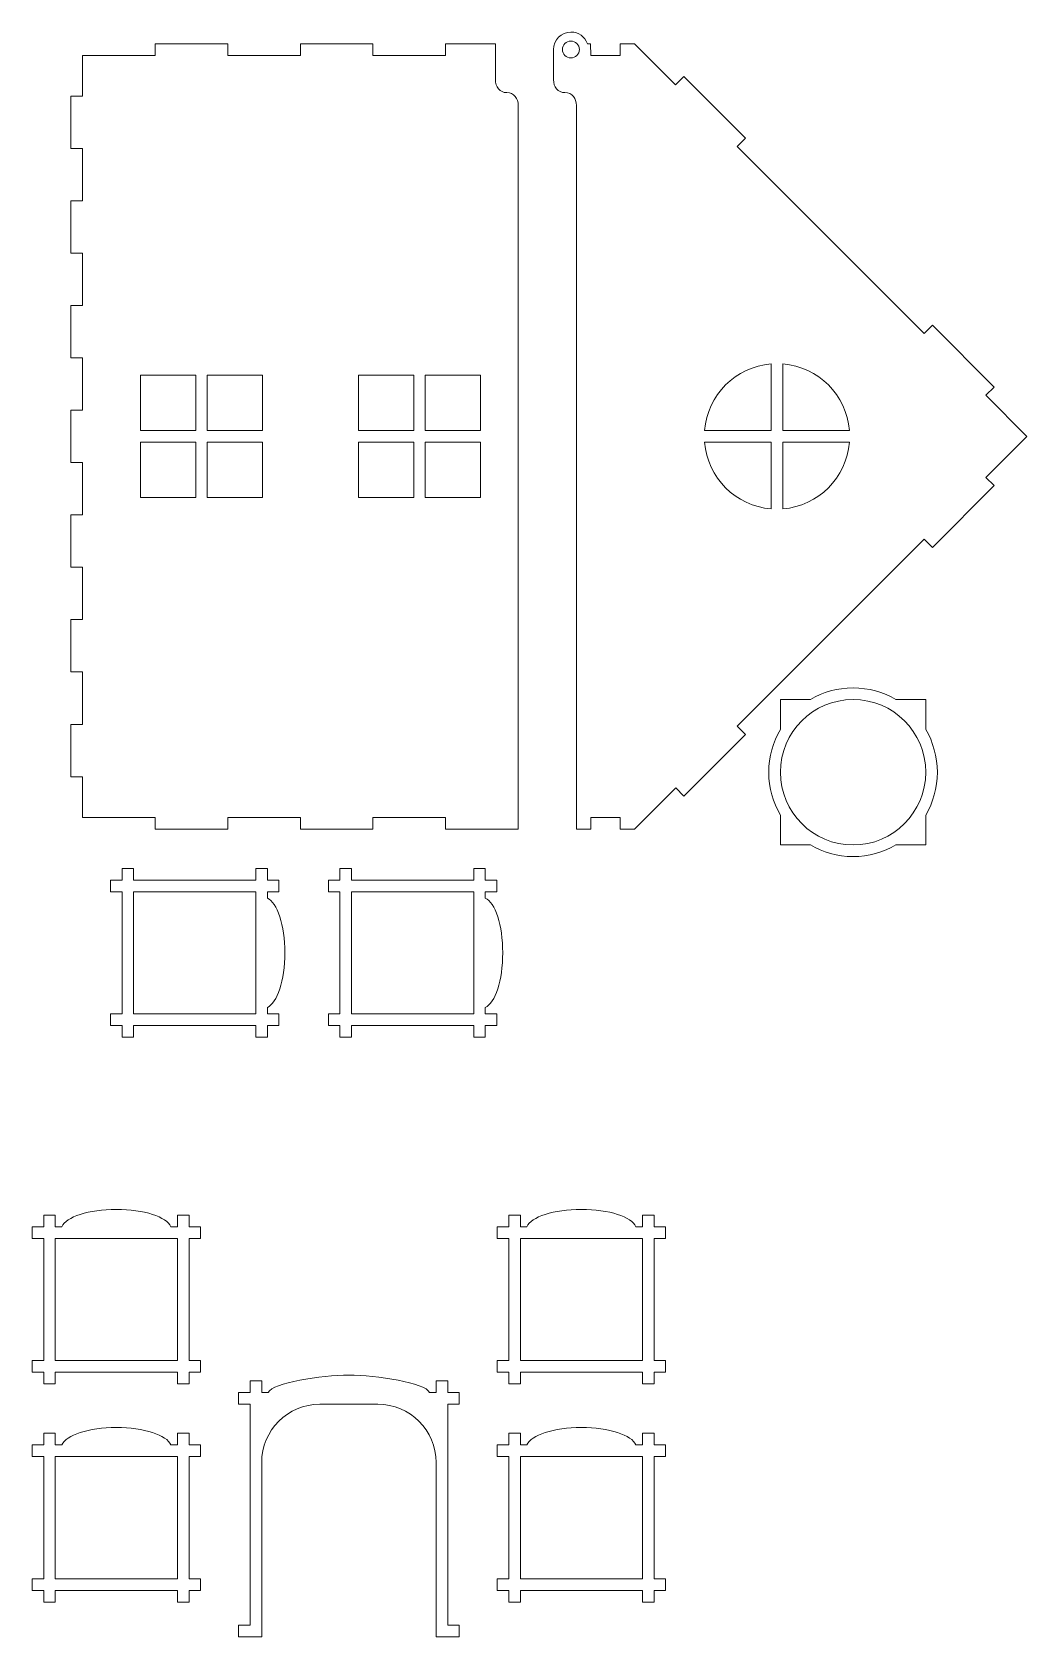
# Model space of a CAD drawing. Header units: centimetres. Extents: x -50 to 50, y -57 to 83.
# Drawn here: x 16 to 50.2, y -46.9 to 8.3 of the extents above; entities that cross this region are included whole.
import ezdxf

# ---------------------------------------------------------------- set-up
doc = ezdxf.new("R2010")
doc.units = ezdxf.units.CM
doc.header["$MEASUREMENT"] = 0
doc.layers.add('Layer 1', color=7, linetype='Continuous')

msp = doc.modelspace()

# ---------------------------------------------------------------- linework, layer by layer
at = {"layer": 'Layer 1', "color": 250, "lineweight": 9}
for points, knots in [([(46.66837, -9.12424), (46.66837, -9.12424), (46.95121, -9.40708), (46.95121, -9.40708), (46.95121, -9.40708), (46.95121, -9.40708), (49.07253, -7.28576), (49.07253, -7.28576), (49.07253, -7.28576), (49.07253, -7.28576), (48.78969, -7.00292), (48.78969, -7.00292), (48.78969, -7.00292), (48.78969, -7.00292), (50.19999, -5.59262), (50.19999, -5.59262), (50.19999, -5.59262), (50.19999, -5.59262), (48.78578, -4.17841), (48.78578, -4.17841), (48.78578, -4.17841), (48.78578, -4.17841), (49.06862, -3.89557), (49.06862, -3.89557), (49.06862, -3.89557), (49.06862, -3.89557), (46.9473, -1.77425), (46.9473, -1.77425), (46.9473, -1.77425), (46.9473, -1.77425), (46.66446, -2.05709), (46.66446, -2.05709), (46.66446, -2.05709), (46.66446, -2.05709), (40.2316, 4.37577), (40.2316, 4.37577), (40.2316, 4.37577), (40.2316, 4.37577), (40.51444, 4.65861), (40.51444, 4.65861), (40.51444, 4.65861), (40.51444, 4.65861), (38.39312, 6.77993), (38.39312, 6.77993), (38.39312, 6.77993), (38.39312, 6.77993), (38.11028, 6.49709), (38.11028, 6.49709), (38.11028, 6.49709), (38.11028, 6.49709), (36.69999, 7.90738), (36.69999, 7.90738), (36.69999, 7.90738), (36.69999, 7.90738), (36.69999, 7.90739), (36.69999, 7.90739), (36.69999, 7.90739), (36.69999, 7.90739), (36.19999, 7.90738), (36.19999, 7.90738), (36.19999, 7.90738), (36.19999, 7.90738), (36.19999, 7.50738), (36.19999, 7.50738), (36.19999, 7.50738), (36.19999, 7.50738), (35.19999, 7.50738), (35.19999, 7.50738), (35.19999, 7.50738), (35.19999, 7.50738), (35.18789, 7.90739), (35.18789, 7.90739), (35.18789, 7.90739), (35.18789, 7.90739), (35.07584, 7.90739), (35.07584, 7.90739), (35.07584, 7.90739), (34.996, 8.14498), (34.77449, 8.30739), (34.50999, 8.30739), (34.50999, 8.30739), (34.17862, 8.30739), (33.90999, 8.03876), (33.90999, 7.70739), (33.90999, 7.70739), (33.90999, 7.70739), (33.90999, 6.91572), (33.90999, 6.91572), (33.90999, 6.91572), (33.90999, 6.91572), (33.90999, 6.67073), (33.90999, 6.67073), (33.90999, 6.67073), (33.90999, 6.42612), (34.06023, 6.22572), (34.30499, 6.22572), (34.30499, 6.22572), (34.54975, 6.22572), (34.69999, 6.02546), (34.69999, 5.78071), (34.69999, 5.78071), (34.69999, 5.78071), (34.69999, 5.60394), (34.69999, 5.60394), (34.69999, 5.60394), (34.69999, 5.60394), (34.69999, 4.74405), (34.69999, 4.74405), (34.69999, 4.74405), (34.69999, 4.74405), (34.69999, -19.09261), (34.69999, -19.09261), (34.69999, -19.09261), (34.69999, -19.09261), (35.19999, -19.09261), (35.19999, -19.09261), (35.19999, -19.09261), (35.19999, -19.09261), (35.19999, -18.69262), (35.19999, -18.69262), (35.19999, -18.69262), (35.19999, -18.69262), (36.19999, -18.69262), (36.19999, -18.69262), (36.19999, -18.69262), (36.19999, -18.69262), (36.19999, -19.09261), (36.19999, -19.09261), (36.19999, -19.09261), (36.19999, -19.09261), (36.69999, -19.09261), (36.69999, -19.09261), (36.69999, -19.09261), (36.69999, -19.09261), (36.69999, -19.09262), (36.69999, -19.09262), (36.69999, -19.09262), (36.69999, -19.09262), (38.11419, -17.67842), (38.11419, -17.67842), (38.11419, -17.67842), (38.11419, -17.67842), (38.39703, -17.96126), (38.39703, -17.96126), (38.39703, -17.96126), (38.39703, -17.96126), (40.51835, -15.83994), (40.51835, -15.83994), (40.51835, -15.83994), (40.51835, -15.83994), (40.23551, -15.5571), (40.23551, -15.5571), (40.23551, -15.5571), (40.23551, -15.5571), (46.66837, -9.12424), (46.66837, -9.12424)], [0, 0, 0, 0, 0.025, 0.025, 0.025, 0.025, 0.05, 0.05, 0.05, 0.05, 0.075, 0.075, 0.075, 0.075, 0.1, 0.1, 0.1, 0.1, 0.125, 0.125, 0.125, 0.125, 0.15, 0.15, 0.15, 0.15, 0.175, 0.175, 0.175, 0.175, 0.2, 0.2, 0.2, 0.2, 0.225, 0.225, 0.225, 0.225, 0.25, 0.25, 0.25, 0.25, 0.275, 0.275, 0.275, 0.275, 0.3, 0.3, 0.3, 0.3, 0.325, 0.325, 0.325, 0.325, 0.35, 0.35, 0.35, 0.35, 0.375, 0.375, 0.375, 0.375, 0.4, 0.4, 0.4, 0.4, 0.425, 0.425, 0.425, 0.425, 0.45, 0.45, 0.45, 0.45, 0.475, 0.475, 0.475, 0.475, 0.5, 0.5, 0.5, 0.5, 0.525, 0.525, 0.525, 0.525, 0.55, 0.55, 0.55, 0.55, 0.575, 0.575, 0.575, 0.575, 0.6, 0.6, 0.6, 0.6, 0.625, 0.625, 0.625, 0.625, 0.65, 0.65, 0.65, 0.65, 0.675, 0.675, 0.675, 0.675, 0.7, 0.7, 0.7, 0.7, 0.725, 0.725, 0.725, 0.725, 0.75, 0.75, 0.75, 0.75, 0.775, 0.775, 0.775, 0.775, 0.8, 0.8, 0.8, 0.8, 0.825, 0.825, 0.825, 0.825, 0.85, 0.85, 0.85, 0.85, 0.875, 0.875, 0.875, 0.875, 0.9, 0.9, 0.9, 0.9, 0.925, 0.925, 0.925, 0.925, 0.95, 0.95, 0.95, 0.95, 1, 1, 1, 1]), ([(17.7, -17.29261), (17.7, -17.29261), (17.3, -17.29261), (17.3, -17.29261), (17.3, -17.29261), (17.3, -17.29261), (17.3, -15.49261), (17.3, -15.49261), (17.3, -15.49261), (17.3, -15.49261), (17.7, -15.49261), (17.7, -15.49261), (17.7, -15.49261), (17.7, -15.49261), (17.7, -13.69261), (17.7, -13.69261), (17.7, -13.69261), (17.7, -13.69261), (17.3, -13.69261), (17.3, -13.69261), (17.3, -13.69261), (17.3, -13.69261), (17.3, -11.89261), (17.3, -11.89261), (17.3, -11.89261), (17.3, -11.89261), (17.7, -11.89261), (17.7, -11.89261), (17.7, -11.89261), (17.7, -11.89261), (17.7, -10.09261), (17.7, -10.09261), (17.7, -10.09261), (17.7, -10.09261), (17.3, -10.09261), (17.3, -10.09261), (17.3, -10.09261), (17.3, -10.09261), (17.3, -8.29261), (17.3, -8.29261), (17.3, -8.29261), (17.3, -8.29261), (17.7, -8.29261), (17.7, -8.29261), (17.7, -8.29261), (17.7, -8.29261), (17.7, -6.49261), (17.7, -6.49261), (17.7, -6.49261), (17.7, -6.49261), (17.3, -6.49261), (17.3, -6.49261), (17.3, -6.49261), (17.3, -6.49261), (17.3, -4.69261), (17.3, -4.69261), (17.3, -4.69261), (17.3, -4.69261), (17.7, -4.69261), (17.7, -4.69261), (17.7, -4.69261), (17.7, -4.69261), (17.7, -2.89261), (17.7, -2.89261), (17.7, -2.89261), (17.7, -2.89261), (17.3, -2.89261), (17.3, -2.89261), (17.3, -2.89261), (17.3, -2.89261), (17.3, -1.09261), (17.3, -1.09261), (17.3, -1.09261), (17.3, -1.09261), (17.7, -1.09261), (17.7, -1.09261), (17.7, -1.09261), (17.7, -1.09261), (17.7, 0.70739), (17.7, 0.70739), (17.7, 0.70739), (17.7, 0.70739), (17.3, 0.70739), (17.3, 0.70739), (17.3, 0.70739), (17.3, 0.70739), (17.3, 2.50739), (17.3, 2.50739), (17.3, 2.50739), (17.3, 2.50739), (17.7, 2.50739), (17.7, 2.50739), (17.7, 2.50739), (17.7, 2.50739), (17.7, 4.30739), (17.7, 4.30739), (17.7, 4.30739), (17.7, 4.30739), (17.3, 4.30739), (17.3, 4.30739), (17.3, 4.30739), (17.3, 4.30739), (17.3, 6.10739), (17.3, 6.10739), (17.3, 6.10739), (17.3, 6.10739), (17.7, 6.10739), (17.7, 6.10739), (17.7, 6.10739), (17.7, 6.10739), (17.7, 7.50738), (17.7, 7.50738), (17.7, 7.50738), (17.7, 7.50738), (20.19999, 7.50738), (20.19999, 7.50738), (20.19999, 7.50738), (20.19999, 7.50738), (20.19999, 7.90738), (20.19999, 7.90738), (20.19999, 7.90738), (20.19999, 7.90738), (22.69999, 7.90738), (22.69999, 7.90738), (22.69999, 7.90738), (22.69999, 7.90738), (22.69999, 7.50738), (22.69999, 7.50738), (22.69999, 7.50738), (22.69999, 7.50738), (25.19999, 7.50738), (25.19999, 7.50738), (25.19999, 7.50738), (25.19999, 7.50738), (25.19999, 7.90738), (25.19999, 7.90738), (25.19999, 7.90738), (25.19999, 7.90738), (27.69999, 7.90738), (27.69999, 7.90738), (27.69999, 7.90738), (27.69999, 7.90738), (27.69999, 7.50738), (27.69999, 7.50738), (27.69999, 7.50738), (27.69999, 7.50738), (30.19999, 7.50738), (30.19999, 7.50738), (30.19999, 7.50738), (30.19999, 7.50738), (30.19999, 7.90738), (30.19999, 7.90738), (30.19999, 7.90738), (31.01305, 7.90737), (31.85062, 7.90742), (31.90999, 7.90738), (31.90999, 7.90738), (31.90999, 7.57683), (31.90999, 7.24627), (31.90999, 6.91572), (31.90999, 6.91572), (31.90999, 6.91572), (31.90999, 6.67073), (31.90999, 6.67073), (31.90999, 6.67073), (31.90999, 6.42612), (32.06023, 6.22572), (32.30499, 6.22572), (32.30499, 6.22572), (32.54975, 6.22572), (32.69999, 6.02546), (32.69999, 5.78071), (32.69999, 5.78071), (32.69999, 5.78071), (32.69999, -19.09261), (32.69999, -19.09261), (32.69999, -19.09261), (32.69999, -19.09261), (30.19999, -19.09261), (30.19999, -19.09261), (30.19999, -19.09261), (30.19999, -19.09261), (30.19999, -18.69261), (30.19999, -18.69261), (30.19999, -18.69261), (30.19999, -18.69261), (27.69999, -18.69261), (27.69999, -18.69261), (27.69999, -18.69261), (27.69999, -18.69261), (27.69999, -19.09261), (27.69999, -19.09261), (27.69999, -19.09261), (27.69999, -19.09261), (25.19999, -19.09261), (25.19999, -19.09261), (25.19999, -19.09261), (25.19999, -19.09261), (25.19999, -18.69261), (25.19999, -18.69261), (25.19999, -18.69261), (25.19999, -18.69261), (22.69999, -18.69261), (22.69999, -18.69261), (22.69999, -18.69261), (22.69999, -18.69261), (22.69999, -19.09261), (22.69999, -19.09261), (22.69999, -19.09261), (22.69999, -19.09261), (20.19999, -19.09261), (20.19999, -19.09261), (20.19999, -19.09261), (20.19999, -19.09261), (20.19999, -18.69261), (20.19999, -18.69261), (20.19999, -18.69261), (20.19999, -18.69261), (17.7, -18.69261), (17.7, -18.69261), (17.7, -18.69261), (17.7, -18.69261), (17.7, -17.29261), (17.7, -17.29261)], [0, 0, 0, 0, 0.01754386, 0.01754386, 0.01754386, 0.01754386, 0.03508772, 0.03508772, 0.03508772, 0.03508772, 0.05263158, 0.05263158, 0.05263158, 0.05263158, 0.07017544, 0.07017544, 0.07017544, 0.07017544, 0.0877193, 0.0877193, 0.0877193, 0.0877193, 0.10526316, 0.10526316, 0.10526316, 0.10526316, 0.12280702, 0.12280702, 0.12280702, 0.12280702, 0.14035088, 0.14035088, 0.14035088, 0.14035088, 0.15789474, 0.15789474, 0.15789474, 0.15789474, 0.1754386, 0.1754386, 0.1754386, 0.1754386, 0.19298246, 0.19298246, 0.19298246, 0.19298246, 0.21052632, 0.21052632, 0.21052632, 0.21052632, 0.22807018, 0.22807018, 0.22807018, 0.22807018, 0.24561404, 0.24561404, 0.24561404, 0.24561404, 0.26315789, 0.26315789, 0.26315789, 0.26315789, 0.28070175, 0.28070175, 0.28070175, 0.28070175, 0.29824561, 0.29824561, 0.29824561, 0.29824561, 0.31578947, 0.31578947, 0.31578947, 0.31578947, 0.33333333, 0.33333333, 0.33333333, 0.33333333, 0.35087719, 0.35087719, 0.35087719, 0.35087719, 0.36842105, 0.36842105, 0.36842105, 0.36842105, 0.38596491, 0.38596491, 0.38596491, 0.38596491, 0.40350877, 0.40350877, 0.40350877, 0.40350877, 0.42105263, 0.42105263, 0.42105263, 0.42105263, 0.43859649, 0.43859649, 0.43859649, 0.43859649, 0.45614035, 0.45614035, 0.45614035, 0.45614035, 0.47368421, 0.47368421, 0.47368421, 0.47368421, 0.49122807, 0.49122807, 0.49122807, 0.49122807, 0.50877193, 0.50877193, 0.50877193, 0.50877193, 0.52631579, 0.52631579, 0.52631579, 0.52631579, 0.54385965, 0.54385965, 0.54385965, 0.54385965, 0.56140351, 0.56140351, 0.56140351, 0.56140351, 0.57894737, 0.57894737, 0.57894737, 0.57894737, 0.59649123, 0.59649123, 0.59649123, 0.59649123, 0.61403509, 0.61403509, 0.61403509, 0.61403509, 0.63157895, 0.63157895, 0.63157895, 0.63157895, 0.64912281, 0.64912281, 0.64912281, 0.64912281, 0.66666667, 0.66666667, 0.66666667, 0.66666667, 0.68421053, 0.68421053, 0.68421053, 0.68421053, 0.70175439, 0.70175439, 0.70175439, 0.70175439, 0.71929825, 0.71929825, 0.71929825, 0.71929825, 0.73684211, 0.73684211, 0.73684211, 0.73684211, 0.75438596, 0.75438596, 0.75438596, 0.75438596, 0.77192982, 0.77192982, 0.77192982, 0.77192982, 0.78947368, 0.78947368, 0.78947368, 0.78947368, 0.80701754, 0.80701754, 0.80701754, 0.80701754, 0.8245614, 0.8245614, 0.8245614, 0.8245614, 0.84210526, 0.84210526, 0.84210526, 0.84210526, 0.85964912, 0.85964912, 0.85964912, 0.85964912, 0.87719298, 0.87719298, 0.87719298, 0.87719298, 0.89473684, 0.89473684, 0.89473684, 0.89473684, 0.9122807, 0.9122807, 0.9122807, 0.9122807, 0.92982456, 0.92982456, 0.92982456, 0.92982456, 0.94736842, 0.94736842, 0.94736842, 0.94736842, 0.96491228, 0.96491228, 0.96491228, 0.96491228, 1, 1, 1, 1]), ([(34.79999, 7.70739), (34.79999, 7.86755), (34.67016, 7.99739), (34.50999, 7.99739), (34.50999, 7.99739), (34.34982, 7.99739), (34.21999, 7.86755), (34.21999, 7.70739), (34.21999, 7.70739), (34.21999, 7.54723), (34.34982, 7.41739), (34.50999, 7.41739), (34.50999, 7.41739), (34.67016, 7.41739), (34.79999, 7.54723), (34.79999, 7.70739)], [0, 0, 0, 0, 0.2, 0.2, 0.2, 0.2, 0.4, 0.4, 0.4, 0.4, 0.6, 0.6, 0.6, 0.6, 1, 1, 1, 1]), ([(41.39999, -3.10059), (40.17879, -3.19726), (39.20463, -4.17142), (39.10796, -5.39262), (39.10796, -5.39262), (39.10796, -5.39262), (41.39999, -5.39262), (41.39999, -5.39262), (41.39999, -5.39262), (41.39999, -5.39262), (41.39999, -3.10059), (41.39999, -3.10059)], [0, 0, 0, 0, 0.25, 0.25, 0.25, 0.25, 0.5, 0.5, 0.5, 0.5, 1, 1, 1, 1]), ([(44.09202, -5.39262), (43.99535, -4.17142), (43.02119, -3.19725), (41.79999, -3.10059), (41.79999, -3.10059), (41.79999, -3.10059), (41.79999, -5.39262), (41.79999, -5.39262), (41.79999, -5.39262), (41.79999, -5.39262), (44.09202, -5.39262), (44.09202, -5.39262)], [0, 0, 0, 0, 0.25, 0.25, 0.25, 0.25, 0.5, 0.5, 0.5, 0.5, 1, 1, 1, 1]), ([(21.6, -5.39262), (21.6, -5.39262), (21.6, -3.49262), (21.6, -3.49262), (21.6, -3.49262), (21.6, -3.49262), (19.7, -3.49262), (19.7, -3.49262), (19.7, -3.49262), (19.7, -3.49262), (19.7, -5.39262), (19.7, -5.39262), (19.7, -5.39262), (19.7, -5.39262), (21.6, -5.39262), (21.6, -5.39262)], [0, 0, 0, 0, 0.2, 0.2, 0.2, 0.2, 0.4, 0.4, 0.4, 0.4, 0.6, 0.6, 0.6, 0.6, 1, 1, 1, 1]), ([(23.9, -5.39262), (23.9, -5.39262), (23.9, -3.49262), (23.9, -3.49262), (23.9, -3.49262), (23.9, -3.49262), (22, -3.49262), (22, -3.49262), (22, -3.49262), (22, -3.49262), (22, -5.39262), (22, -5.39262), (22, -5.39262), (22, -5.39262), (23.9, -5.39262), (23.9, -5.39262)], [0, 0, 0, 0, 0.2, 0.2, 0.2, 0.2, 0.4, 0.4, 0.4, 0.4, 0.6, 0.6, 0.6, 0.6, 1, 1, 1, 1]), ([(29.1, -5.39262), (29.1, -5.39262), (29.1, -3.49262), (29.1, -3.49262), (29.1, -3.49262), (29.1, -3.49262), (27.2, -3.49262), (27.2, -3.49262), (27.2, -3.49262), (27.2, -3.49262), (27.2, -5.39262), (27.2, -5.39262), (27.2, -5.39262), (27.2, -5.39262), (29.1, -5.39262), (29.1, -5.39262)], [0, 0, 0, 0, 0.2, 0.2, 0.2, 0.2, 0.4, 0.4, 0.4, 0.4, 0.6, 0.6, 0.6, 0.6, 1, 1, 1, 1]), ([(31.4, -5.39262), (31.4, -5.39262), (31.4, -3.49262), (31.4, -3.49262), (31.4, -3.49262), (31.4, -3.49262), (29.5, -3.49262), (29.5, -3.49262), (29.5, -3.49262), (29.5, -3.49262), (29.5, -5.39262), (29.5, -5.39262), (29.5, -5.39262), (29.5, -5.39262), (31.4, -5.39262), (31.4, -5.39262)], [0, 0, 0, 0, 0.2, 0.2, 0.2, 0.2, 0.4, 0.4, 0.4, 0.4, 0.6, 0.6, 0.6, 0.6, 1, 1, 1, 1]), ([(21.6, -7.69262), (21.6, -7.69262), (21.6, -5.79262), (21.6, -5.79262), (21.6, -5.79262), (21.6, -5.79262), (19.7, -5.79262), (19.7, -5.79262), (19.7, -5.79262), (19.7, -5.79262), (19.7, -7.69262), (19.7, -7.69262), (19.7, -7.69262), (19.7, -7.69262), (21.6, -7.69262), (21.6, -7.69262)], [0, 0, 0, 0, 0.2, 0.2, 0.2, 0.2, 0.4, 0.4, 0.4, 0.4, 0.6, 0.6, 0.6, 0.6, 1, 1, 1, 1]), ([(23.9, -7.69262), (23.9, -7.69262), (23.9, -5.79262), (23.9, -5.79262), (23.9, -5.79262), (23.9, -5.79262), (22, -5.79262), (22, -5.79262), (22, -5.79262), (22, -5.79262), (22, -7.69262), (22, -7.69262), (22, -7.69262), (22, -7.69262), (23.9, -7.69262), (23.9, -7.69262)], [0, 0, 0, 0, 0.2, 0.2, 0.2, 0.2, 0.4, 0.4, 0.4, 0.4, 0.6, 0.6, 0.6, 0.6, 1, 1, 1, 1]), ([(29.1, -7.69262), (29.1, -7.69262), (29.1, -5.79262), (29.1, -5.79262), (29.1, -5.79262), (29.1, -5.79262), (27.2, -5.79262), (27.2, -5.79262), (27.2, -5.79262), (27.2, -5.79262), (27.2, -7.69262), (27.2, -7.69262), (27.2, -7.69262), (27.2, -7.69262), (29.1, -7.69262), (29.1, -7.69262)], [0, 0, 0, 0, 0.2, 0.2, 0.2, 0.2, 0.4, 0.4, 0.4, 0.4, 0.6, 0.6, 0.6, 0.6, 1, 1, 1, 1]), ([(31.4, -7.69262), (31.4, -7.69262), (31.4, -5.79262), (31.4, -5.79262), (31.4, -5.79262), (31.4, -5.79262), (29.5, -5.79262), (29.5, -5.79262), (29.5, -5.79262), (29.5, -5.79262), (29.5, -7.69262), (29.5, -7.69262), (29.5, -7.69262), (29.5, -7.69262), (31.4, -7.69262), (31.4, -7.69262)], [0, 0, 0, 0, 0.2, 0.2, 0.2, 0.2, 0.4, 0.4, 0.4, 0.4, 0.6, 0.6, 0.6, 0.6, 1, 1, 1, 1]), ([(39.10796, -5.79262), (39.20463, -7.01382), (40.17878, -7.98798), (41.39999, -8.08465), (41.39999, -8.08465), (41.39999, -8.08465), (41.39999, -5.79262), (41.39999, -5.79262), (41.39999, -5.79262), (41.39999, -5.79262), (39.10796, -5.79262), (39.10796, -5.79262)], [0, 0, 0, 0, 0.25, 0.25, 0.25, 0.25, 0.5, 0.5, 0.5, 0.5, 1, 1, 1, 1]), ([(44.09202, -5.79262), (44.09202, -5.79262), (41.79999, -5.79262), (41.79999, -5.79262), (41.79999, -5.79262), (41.79999, -5.79262), (41.79999, -8.08465), (41.79999, -8.08465), (41.79999, -8.08465), (43.02119, -7.98798), (43.99535, -7.01383), (44.09202, -5.79262)], [0, 0, 0, 0, 0.25, 0.25, 0.25, 0.25, 0.5, 0.5, 0.5, 0.5, 1, 1, 1, 1]), ([(46.71835, -18.61055), (46.97253, -18.17937), (47.11835, -17.67669), (47.11835, -17.13994), (47.11835, -17.13994), (47.11835, -16.60319), (46.97253, -16.10051), (46.71835, -15.66933), (46.71835, -15.66933), (46.71835, -15.66933), (46.71836, -14.63994), (46.71836, -14.63994), (46.71836, -14.63994), (46.71836, -14.63994), (45.68895, -14.63994), (45.68895, -14.63994), (45.68895, -14.63994), (45.25778, -14.38576), (44.75509, -14.23994), (44.21835, -14.23994), (44.21835, -14.23994), (43.68161, -14.23994), (43.17892, -14.38576), (42.74774, -14.63994), (42.74774, -14.63994), (42.74774, -14.63994), (41.71835, -14.63994), (41.71835, -14.63994), (41.71835, -14.63994), (41.71835, -14.63994), (41.71835, -15.66932), (41.71835, -15.66932), (41.71835, -15.66932), (41.46417, -16.10052), (41.31836, -16.60319), (41.31836, -17.13994), (41.31836, -17.13994), (41.31835, -17.67668), (41.46417, -18.17938), (41.71835, -18.61055), (41.71835, -18.61055), (41.71835, -18.61055), (41.71835, -19.63994), (41.71835, -19.63994), (41.71835, -19.63994), (41.71835, -19.63994), (42.74774, -19.63994), (42.74774, -19.63994), (42.74774, -19.63994), (43.17892, -19.89411), (43.68161, -20.03994), (44.21835, -20.03994), (44.21835, -20.03994), (44.75509, -20.03994), (45.25778, -19.89412), (45.68896, -19.63994), (45.68896, -19.63994), (45.68896, -19.63994), (46.71835, -19.63994), (46.71835, -19.63994), (46.71835, -19.63994), (46.71835, -19.63994), (46.71835, -18.61055), (46.71835, -18.61055)], [0, 0, 0, 0, 0.05882353, 0.05882353, 0.05882353, 0.05882353, 0.11764706, 0.11764706, 0.11764706, 0.11764706, 0.17647059, 0.17647059, 0.17647059, 0.17647059, 0.23529412, 0.23529412, 0.23529412, 0.23529412, 0.29411765, 0.29411765, 0.29411765, 0.29411765, 0.35294118, 0.35294118, 0.35294118, 0.35294118, 0.41176471, 0.41176471, 0.41176471, 0.41176471, 0.47058824, 0.47058824, 0.47058824, 0.47058824, 0.52941176, 0.52941176, 0.52941176, 0.52941176, 0.58823529, 0.58823529, 0.58823529, 0.58823529, 0.64705882, 0.64705882, 0.64705882, 0.64705882, 0.70588235, 0.70588235, 0.70588235, 0.70588235, 0.76470588, 0.76470588, 0.76470588, 0.76470588, 0.82352941, 0.82352941, 0.82352941, 0.82352941, 0.88235294, 0.88235294, 0.88235294, 0.88235294, 1, 1, 1, 1]), ([(46.71835, -17.13994), (46.71835, -15.75923), (45.59907, -14.63994), (44.21835, -14.63994), (44.21835, -14.63994), (42.83763, -14.63994), (41.71835, -15.75923), (41.71835, -17.13994), (41.71835, -17.13994), (41.71835, -18.52065), (42.83763, -19.63994), (44.21835, -19.63994), (44.21835, -19.63994), (45.59907, -19.63994), (46.71835, -18.52065), (46.71835, -17.13994)], [0, 0, 0, 0, 0.2, 0.2, 0.2, 0.2, 0.4, 0.4, 0.4, 0.4, 0.6, 0.6, 0.6, 0.6, 1, 1, 1, 1]), ([(24.06454, -26.24644), (24.06454, -26.24644), (24.06454, -25.84643), (24.06454, -25.84643), (24.06454, -25.84643), (24.06454, -25.84643), (24.46452, -25.84643), (24.46452, -25.84643), (24.46452, -25.84643), (24.46452, -25.84643), (24.46452, -25.44643), (24.46452, -25.44643), (24.46452, -25.44643), (24.46452, -25.44643), (24.06454, -25.44643), (24.06454, -25.44643), (24.06454, -25.44643), (24.06454, -25.44643), (24.06454, -25.22357), (24.06454, -25.22357), (24.06454, -25.22357), (24.40445, -25.08174), (24.66454, -24.29535), (24.66454, -23.34643), (24.66454, -23.34643), (24.66454, -22.39751), (24.40445, -21.61112), (24.06454, -21.46929), (24.06454, -21.46929), (24.06454, -21.46929), (24.06454, -21.24643), (24.06454, -21.24643), (24.06454, -21.24643), (24.06454, -21.24643), (24.46452, -21.24643), (24.46452, -21.24643), (24.46452, -21.24643), (24.46452, -21.24643), (24.46452, -20.84643), (24.46452, -20.84643), (24.46452, -20.84643), (24.46452, -20.84643), (24.06454, -20.84643), (24.06454, -20.84643), (24.06454, -20.84643), (24.06454, -20.84643), (24.06454, -20.44644), (24.06454, -20.44644), (24.06454, -20.44644), (24.06454, -20.44644), (23.66454, -20.44644), (23.66454, -20.44644), (23.66454, -20.44644), (23.66454, -20.44644), (23.66454, -20.84643), (23.66454, -20.84643), (23.66454, -20.84643), (23.66454, -20.84643), (19.46454, -20.84643), (19.46454, -20.84643), (19.46454, -20.84643), (19.46454, -20.84643), (19.46454, -20.44644), (19.46454, -20.44644), (19.46454, -20.44644), (19.46454, -20.44644), (19.06454, -20.44644), (19.06454, -20.44644), (19.06454, -20.44644), (19.06454, -20.44644), (19.06454, -20.84643), (19.06454, -20.84643), (19.06454, -20.84643), (19.06454, -20.84643), (18.66452, -20.84643), (18.66452, -20.84643), (18.66452, -20.84643), (18.66452, -20.84643), (18.66452, -21.24643), (18.66452, -21.24643), (18.66452, -21.24643), (18.66452, -21.24643), (19.06454, -21.24643), (19.06454, -21.24643), (19.06454, -21.24643), (19.06454, -21.24643), (19.06454, -25.44643), (19.06454, -25.44643), (19.06454, -25.44643), (19.06454, -25.44643), (18.66452, -25.44643), (18.66452, -25.44643), (18.66452, -25.44643), (18.66452, -25.44643), (18.66452, -25.84643), (18.66452, -25.84643), (18.66452, -25.84643), (18.66452, -25.84643), (19.06454, -25.84643), (19.06454, -25.84643), (19.06454, -25.84643), (19.06454, -25.84643), (19.06454, -26.24644), (19.06454, -26.24644), (19.06454, -26.24644), (19.06454, -26.24644), (19.46454, -26.24644), (19.46454, -26.24644), (19.46454, -26.24644), (19.46454, -26.24644), (19.46454, -25.84643), (19.46454, -25.84643), (19.46454, -25.84643), (19.46454, -25.84643), (23.66454, -25.84643), (23.66454, -25.84643), (23.66454, -25.84643), (23.66454, -25.84643), (23.66454, -26.24644), (23.66454, -26.24644), (23.66454, -26.24644), (23.66454, -26.24644), (24.06454, -26.24644), (24.06454, -26.24644)], [0, 0, 0, 0, 0.03125, 0.03125, 0.03125, 0.03125, 0.0625, 0.0625, 0.0625, 0.0625, 0.09375, 0.09375, 0.09375, 0.09375, 0.125, 0.125, 0.125, 0.125, 0.15625, 0.15625, 0.15625, 0.15625, 0.1875, 0.1875, 0.1875, 0.1875, 0.21875, 0.21875, 0.21875, 0.21875, 0.25, 0.25, 0.25, 0.25, 0.28125, 0.28125, 0.28125, 0.28125, 0.3125, 0.3125, 0.3125, 0.3125, 0.34375, 0.34375, 0.34375, 0.34375, 0.375, 0.375, 0.375, 0.375, 0.40625, 0.40625, 0.40625, 0.40625, 0.4375, 0.4375, 0.4375, 0.4375, 0.46875, 0.46875, 0.46875, 0.46875, 0.5, 0.5, 0.5, 0.5, 0.53125, 0.53125, 0.53125, 0.53125, 0.5625, 0.5625, 0.5625, 0.5625, 0.59375, 0.59375, 0.59375, 0.59375, 0.625, 0.625, 0.625, 0.625, 0.65625, 0.65625, 0.65625, 0.65625, 0.6875, 0.6875, 0.6875, 0.6875, 0.71875, 0.71875, 0.71875, 0.71875, 0.75, 0.75, 0.75, 0.75, 0.78125, 0.78125, 0.78125, 0.78125, 0.8125, 0.8125, 0.8125, 0.8125, 0.84375, 0.84375, 0.84375, 0.84375, 0.875, 0.875, 0.875, 0.875, 0.90625, 0.90625, 0.90625, 0.90625, 0.9375, 0.9375, 0.9375, 0.9375, 1, 1, 1, 1]), ([(31.56454, -26.24644), (31.56454, -26.24644), (31.56454, -25.84643), (31.56454, -25.84643), (31.56454, -25.84643), (31.56454, -25.84643), (31.96452, -25.84643), (31.96452, -25.84643), (31.96452, -25.84643), (31.96452, -25.84643), (31.96452, -25.44643), (31.96452, -25.44643), (31.96452, -25.44643), (31.96452, -25.44643), (31.56454, -25.44643), (31.56454, -25.44643), (31.56454, -25.44643), (31.56454, -25.44643), (31.56454, -25.22357), (31.56454, -25.22357), (31.56454, -25.22357), (31.90445, -25.08174), (32.16454, -24.29535), (32.16454, -23.34643), (32.16454, -23.34643), (32.16454, -22.39751), (31.90445, -21.61112), (31.56454, -21.46929), (31.56454, -21.46929), (31.56454, -21.46929), (31.56454, -21.24643), (31.56454, -21.24643), (31.56454, -21.24643), (31.56454, -21.24643), (31.96452, -21.24643), (31.96452, -21.24643), (31.96452, -21.24643), (31.96452, -21.24643), (31.96452, -20.84643), (31.96452, -20.84643), (31.96452, -20.84643), (31.96452, -20.84643), (31.56454, -20.84643), (31.56454, -20.84643), (31.56454, -20.84643), (31.56454, -20.84643), (31.56454, -20.44644), (31.56454, -20.44644), (31.56454, -20.44644), (31.56454, -20.44644), (31.16454, -20.44644), (31.16454, -20.44644), (31.16454, -20.44644), (31.16454, -20.44644), (31.16454, -20.84643), (31.16454, -20.84643), (31.16454, -20.84643), (31.16454, -20.84643), (26.96454, -20.84643), (26.96454, -20.84643), (26.96454, -20.84643), (26.96454, -20.84643), (26.96454, -20.44644), (26.96454, -20.44644), (26.96454, -20.44644), (26.96454, -20.44644), (26.56454, -20.44644), (26.56454, -20.44644), (26.56454, -20.44644), (26.56454, -20.44644), (26.56454, -20.84643), (26.56454, -20.84643), (26.56454, -20.84643), (26.56454, -20.84643), (26.16452, -20.84643), (26.16452, -20.84643), (26.16452, -20.84643), (26.16452, -20.84643), (26.16452, -21.24643), (26.16452, -21.24643), (26.16452, -21.24643), (26.16452, -21.24643), (26.56454, -21.24643), (26.56454, -21.24643), (26.56454, -21.24643), (26.56454, -21.24643), (26.56454, -25.44643), (26.56454, -25.44643), (26.56454, -25.44643), (26.56454, -25.44643), (26.16452, -25.44643), (26.16452, -25.44643), (26.16452, -25.44643), (26.16452, -25.44643), (26.16452, -25.84643), (26.16452, -25.84643), (26.16452, -25.84643), (26.16452, -25.84643), (26.56454, -25.84643), (26.56454, -25.84643), (26.56454, -25.84643), (26.56454, -25.84643), (26.56454, -26.24644), (26.56454, -26.24644), (26.56454, -26.24644), (26.56454, -26.24644), (26.96454, -26.24644), (26.96454, -26.24644), (26.96454, -26.24644), (26.96454, -26.24644), (26.96454, -25.84643), (26.96454, -25.84643), (26.96454, -25.84643), (26.96454, -25.84643), (31.16454, -25.84643), (31.16454, -25.84643), (31.16454, -25.84643), (31.16454, -25.84643), (31.16454, -26.24644), (31.16454, -26.24644), (31.16454, -26.24644), (31.16454, -26.24644), (31.56454, -26.24644), (31.56454, -26.24644)], [0, 0, 0, 0, 0.03125, 0.03125, 0.03125, 0.03125, 0.0625, 0.0625, 0.0625, 0.0625, 0.09375, 0.09375, 0.09375, 0.09375, 0.125, 0.125, 0.125, 0.125, 0.15625, 0.15625, 0.15625, 0.15625, 0.1875, 0.1875, 0.1875, 0.1875, 0.21875, 0.21875, 0.21875, 0.21875, 0.25, 0.25, 0.25, 0.25, 0.28125, 0.28125, 0.28125, 0.28125, 0.3125, 0.3125, 0.3125, 0.3125, 0.34375, 0.34375, 0.34375, 0.34375, 0.375, 0.375, 0.375, 0.375, 0.40625, 0.40625, 0.40625, 0.40625, 0.4375, 0.4375, 0.4375, 0.4375, 0.46875, 0.46875, 0.46875, 0.46875, 0.5, 0.5, 0.5, 0.5, 0.53125, 0.53125, 0.53125, 0.53125, 0.5625, 0.5625, 0.5625, 0.5625, 0.59375, 0.59375, 0.59375, 0.59375, 0.625, 0.625, 0.625, 0.625, 0.65625, 0.65625, 0.65625, 0.65625, 0.6875, 0.6875, 0.6875, 0.6875, 0.71875, 0.71875, 0.71875, 0.71875, 0.75, 0.75, 0.75, 0.75, 0.78125, 0.78125, 0.78125, 0.78125, 0.8125, 0.8125, 0.8125, 0.8125, 0.84375, 0.84375, 0.84375, 0.84375, 0.875, 0.875, 0.875, 0.875, 0.90625, 0.90625, 0.90625, 0.90625, 0.9375, 0.9375, 0.9375, 0.9375, 1, 1, 1, 1]), ([(23.66454, -21.24643), (23.66454, -21.24643), (23.66454, -25.44643), (23.66454, -25.44643), (23.66454, -25.44643), (23.66454, -25.44643), (19.46454, -25.44643), (19.46454, -25.44643), (19.46454, -25.44643), (19.46454, -25.44643), (19.46454, -21.24643), (19.46454, -21.24643), (19.46454, -21.24643), (19.46454, -21.24643), (23.66454, -21.24643), (23.66454, -21.24643)], [0, 0, 0, 0, 0.2, 0.2, 0.2, 0.2, 0.4, 0.4, 0.4, 0.4, 0.6, 0.6, 0.6, 0.6, 1, 1, 1, 1]), ([(31.16454, -21.24643), (31.16454, -21.24643), (31.16454, -25.44643), (31.16454, -25.44643), (31.16454, -25.44643), (31.16454, -25.44643), (26.96454, -25.44643), (26.96454, -25.44643), (26.96454, -25.44643), (26.96454, -25.44643), (26.96454, -21.24643), (26.96454, -21.24643), (26.96454, -21.24643), (26.96454, -21.24643), (31.16454, -21.24643), (31.16454, -21.24643)], [0, 0, 0, 0, 0.2, 0.2, 0.2, 0.2, 0.4, 0.4, 0.4, 0.4, 0.6, 0.6, 0.6, 0.6, 1, 1, 1, 1]), ([(15.96985, -32.76777), (15.96985, -32.76777), (16.36986, -32.76777), (16.36986, -32.76777), (16.36986, -32.76777), (16.36986, -32.76777), (16.36986, -32.36779), (16.36986, -32.36779), (16.36986, -32.36779), (16.36986, -32.36779), (16.76986, -32.36779), (16.76986, -32.36779), (16.76986, -32.36779), (16.76986, -32.36779), (16.76986, -32.76777), (16.76986, -32.76777), (16.76986, -32.76777), (16.76986, -32.76777), (16.99272, -32.76777), (16.99272, -32.76777), (16.99272, -32.76777), (17.13455, -32.42786), (17.92094, -32.16777), (18.86986, -32.16777), (18.86986, -32.16777), (19.81878, -32.16777), (20.60517, -32.42786), (20.747, -32.76777), (20.747, -32.76777), (20.747, -32.76777), (20.96986, -32.76777), (20.96986, -32.76777), (20.96986, -32.76777), (20.96986, -32.76777), (20.96986, -32.36779), (20.96986, -32.36779), (20.96986, -32.36779), (20.96986, -32.36779), (21.36986, -32.36779), (21.36986, -32.36779), (21.36986, -32.36779), (21.36986, -32.36779), (21.36986, -32.76777), (21.36986, -32.76777), (21.36986, -32.76777), (21.36986, -32.76777), (21.76985, -32.76777), (21.76985, -32.76777), (21.76985, -32.76777), (21.76985, -32.76777), (21.76985, -33.16777), (21.76985, -33.16777), (21.76985, -33.16777), (21.76985, -33.16777), (21.36986, -33.16777), (21.36986, -33.16777), (21.36986, -33.16777), (21.36986, -33.16777), (21.36986, -37.36777), (21.36986, -37.36777), (21.36986, -37.36777), (21.36986, -37.36777), (21.76985, -37.36777), (21.76985, -37.36777), (21.76985, -37.36777), (21.76985, -37.36777), (21.76985, -37.76777), (21.76985, -37.76777), (21.76985, -37.76777), (21.76985, -37.76777), (21.36986, -37.76777), (21.36986, -37.76777), (21.36986, -37.76777), (21.36986, -37.76777), (21.36986, -38.16779), (21.36986, -38.16779), (21.36986, -38.16779), (21.36986, -38.16779), (20.96986, -38.16779), (20.96986, -38.16779), (20.96986, -38.16779), (20.96986, -38.16779), (20.96986, -37.76777), (20.96986, -37.76777), (20.96986, -37.76777), (20.96986, -37.76777), (16.76986, -37.76777), (16.76986, -37.76777), (16.76986, -37.76777), (16.76986, -37.76777), (16.76986, -38.16779), (16.76986, -38.16779), (16.76986, -38.16779), (16.76986, -38.16779), (16.36986, -38.16779), (16.36986, -38.16779), (16.36986, -38.16779), (16.36986, -38.16779), (16.36986, -37.76777), (16.36986, -37.76777), (16.36986, -37.76777), (16.36986, -37.76777), (15.96985, -37.76777), (15.96985, -37.76777), (15.96985, -37.76777), (15.96985, -37.76777), (15.96985, -37.36777), (15.96985, -37.36777), (15.96985, -37.36777), (15.96985, -37.36777), (16.36986, -37.36777), (16.36986, -37.36777), (16.36986, -37.36777), (16.36986, -37.36777), (16.36986, -33.16777), (16.36986, -33.16777), (16.36986, -33.16777), (16.36986, -33.16777), (15.96985, -33.16777), (15.96985, -33.16777), (15.96985, -33.16777), (15.96985, -33.16777), (15.96985, -32.76777), (15.96985, -32.76777)], [0, 0, 0, 0, 0.03125, 0.03125, 0.03125, 0.03125, 0.0625, 0.0625, 0.0625, 0.0625, 0.09375, 0.09375, 0.09375, 0.09375, 0.125, 0.125, 0.125, 0.125, 0.15625, 0.15625, 0.15625, 0.15625, 0.1875, 0.1875, 0.1875, 0.1875, 0.21875, 0.21875, 0.21875, 0.21875, 0.25, 0.25, 0.25, 0.25, 0.28125, 0.28125, 0.28125, 0.28125, 0.3125, 0.3125, 0.3125, 0.3125, 0.34375, 0.34375, 0.34375, 0.34375, 0.375, 0.375, 0.375, 0.375, 0.40625, 0.40625, 0.40625, 0.40625, 0.4375, 0.4375, 0.4375, 0.4375, 0.46875, 0.46875, 0.46875, 0.46875, 0.5, 0.5, 0.5, 0.5, 0.53125, 0.53125, 0.53125, 0.53125, 0.5625, 0.5625, 0.5625, 0.5625, 0.59375, 0.59375, 0.59375, 0.59375, 0.625, 0.625, 0.625, 0.625, 0.65625, 0.65625, 0.65625, 0.65625, 0.6875, 0.6875, 0.6875, 0.6875, 0.71875, 0.71875, 0.71875, 0.71875, 0.75, 0.75, 0.75, 0.75, 0.78125, 0.78125, 0.78125, 0.78125, 0.8125, 0.8125, 0.8125, 0.8125, 0.84375, 0.84375, 0.84375, 0.84375, 0.875, 0.875, 0.875, 0.875, 0.90625, 0.90625, 0.90625, 0.90625, 0.9375, 0.9375, 0.9375, 0.9375, 1, 1, 1, 1]), ([(31.96985, -32.76777), (31.96985, -32.76777), (32.36986, -32.76777), (32.36986, -32.76777), (32.36986, -32.76777), (32.36986, -32.76777), (32.36986, -32.36779), (32.36986, -32.36779), (32.36986, -32.36779), (32.36986, -32.36779), (32.76986, -32.36779), (32.76986, -32.36779), (32.76986, -32.36779), (32.76986, -32.36779), (32.76986, -32.76777), (32.76986, -32.76777), (32.76986, -32.76777), (32.76986, -32.76777), (32.99272, -32.76777), (32.99272, -32.76777), (32.99272, -32.76777), (33.13455, -32.42786), (33.92094, -32.16777), (34.86986, -32.16777), (34.86986, -32.16777), (35.81878, -32.16777), (36.60517, -32.42786), (36.747, -32.76777), (36.747, -32.76777), (36.747, -32.76777), (36.96986, -32.76777), (36.96986, -32.76777), (36.96986, -32.76777), (36.96986, -32.76777), (36.96986, -32.36779), (36.96986, -32.36779), (36.96986, -32.36779), (36.96986, -32.36779), (37.36986, -32.36779), (37.36986, -32.36779), (37.36986, -32.36779), (37.36986, -32.36779), (37.36986, -32.76777), (37.36986, -32.76777), (37.36986, -32.76777), (37.36986, -32.76777), (37.76985, -32.76777), (37.76985, -32.76777), (37.76985, -32.76777), (37.76985, -32.76777), (37.76985, -33.16777), (37.76985, -33.16777), (37.76985, -33.16777), (37.76985, -33.16777), (37.36986, -33.16777), (37.36986, -33.16777), (37.36986, -33.16777), (37.36986, -33.16777), (37.36986, -37.36777), (37.36986, -37.36777), (37.36986, -37.36777), (37.36986, -37.36777), (37.76985, -37.36777), (37.76985, -37.36777), (37.76985, -37.36777), (37.76985, -37.36777), (37.76985, -37.76777), (37.76985, -37.76777), (37.76985, -37.76777), (37.76985, -37.76777), (37.36986, -37.76777), (37.36986, -37.76777), (37.36986, -37.76777), (37.36986, -37.76777), (37.36986, -38.16779), (37.36986, -38.16779), (37.36986, -38.16779), (37.36986, -38.16779), (36.96986, -38.16779), (36.96986, -38.16779), (36.96986, -38.16779), (36.96986, -38.16779), (36.96986, -37.76777), (36.96986, -37.76777), (36.96986, -37.76777), (36.96986, -37.76777), (32.76986, -37.76777), (32.76986, -37.76777), (32.76986, -37.76777), (32.76986, -37.76777), (32.76986, -38.16779), (32.76986, -38.16779), (32.76986, -38.16779), (32.76986, -38.16779), (32.36986, -38.16779), (32.36986, -38.16779), (32.36986, -38.16779), (32.36986, -38.16779), (32.36986, -37.76777), (32.36986, -37.76777), (32.36986, -37.76777), (32.36986, -37.76777), (31.96985, -37.76777), (31.96985, -37.76777), (31.96985, -37.76777), (31.96985, -37.76777), (31.96985, -37.36777), (31.96985, -37.36777), (31.96985, -37.36777), (31.96985, -37.36777), (32.36986, -37.36777), (32.36986, -37.36777), (32.36986, -37.36777), (32.36986, -37.36777), (32.36986, -33.16777), (32.36986, -33.16777), (32.36986, -33.16777), (32.36986, -33.16777), (31.96985, -33.16777), (31.96985, -33.16777), (31.96985, -33.16777), (31.96985, -33.16777), (31.96985, -32.76777), (31.96985, -32.76777)], [0, 0, 0, 0, 0.03125, 0.03125, 0.03125, 0.03125, 0.0625, 0.0625, 0.0625, 0.0625, 0.09375, 0.09375, 0.09375, 0.09375, 0.125, 0.125, 0.125, 0.125, 0.15625, 0.15625, 0.15625, 0.15625, 0.1875, 0.1875, 0.1875, 0.1875, 0.21875, 0.21875, 0.21875, 0.21875, 0.25, 0.25, 0.25, 0.25, 0.28125, 0.28125, 0.28125, 0.28125, 0.3125, 0.3125, 0.3125, 0.3125, 0.34375, 0.34375, 0.34375, 0.34375, 0.375, 0.375, 0.375, 0.375, 0.40625, 0.40625, 0.40625, 0.40625, 0.4375, 0.4375, 0.4375, 0.4375, 0.46875, 0.46875, 0.46875, 0.46875, 0.5, 0.5, 0.5, 0.5, 0.53125, 0.53125, 0.53125, 0.53125, 0.5625, 0.5625, 0.5625, 0.5625, 0.59375, 0.59375, 0.59375, 0.59375, 0.625, 0.625, 0.625, 0.625, 0.65625, 0.65625, 0.65625, 0.65625, 0.6875, 0.6875, 0.6875, 0.6875, 0.71875, 0.71875, 0.71875, 0.71875, 0.75, 0.75, 0.75, 0.75, 0.78125, 0.78125, 0.78125, 0.78125, 0.8125, 0.8125, 0.8125, 0.8125, 0.84375, 0.84375, 0.84375, 0.84375, 0.875, 0.875, 0.875, 0.875, 0.90625, 0.90625, 0.90625, 0.90625, 0.9375, 0.9375, 0.9375, 0.9375, 1, 1, 1, 1]), ([(20.96986, -33.16777), (20.96986, -33.16777), (16.76986, -33.16777), (16.76986, -33.16777), (16.76986, -33.16777), (16.76986, -33.16777), (16.76986, -37.36777), (16.76986, -37.36777), (16.76986, -37.36777), (16.76986, -37.36777), (20.96986, -37.36777), (20.96986, -37.36777), (20.96986, -37.36777), (20.96986, -37.36777), (20.96986, -33.16777), (20.96986, -33.16777)], [0, 0, 0, 0, 0.2, 0.2, 0.2, 0.2, 0.4, 0.4, 0.4, 0.4, 0.6, 0.6, 0.6, 0.6, 1, 1, 1, 1]), ([(36.96986, -33.16777), (36.96986, -33.16777), (32.76986, -33.16777), (32.76986, -33.16777), (32.76986, -33.16777), (32.76986, -33.16777), (32.76986, -37.36777), (32.76986, -37.36777), (32.76986, -37.36777), (32.76986, -37.36777), (36.96986, -37.36777), (36.96986, -37.36777), (36.96986, -37.36777), (36.96986, -37.36777), (36.96986, -33.16777), (36.96986, -33.16777)], [0, 0, 0, 0, 0.2, 0.2, 0.2, 0.2, 0.4, 0.4, 0.4, 0.4, 0.6, 0.6, 0.6, 0.6, 1, 1, 1, 1]), ([(30.66985, -46.86777), (30.66985, -46.86777), (30.66985, -46.46777), (30.66985, -46.46777), (30.66985, -46.46777), (30.66985, -46.46777), (30.26986, -46.46777), (30.26986, -46.46777), (30.26986, -46.46777), (30.26986, -46.46777), (30.26986, -38.86777), (30.26986, -38.86777), (30.26986, -38.86777), (30.26986, -38.86777), (30.66985, -38.86777), (30.66985, -38.86777), (30.66985, -38.86777), (30.66985, -38.86777), (30.66985, -38.46777), (30.66985, -38.46777), (30.66985, -38.46777), (30.66985, -38.46777), (30.26986, -38.46777), (30.26986, -38.46777), (30.26986, -38.46777), (30.26986, -38.46777), (30.26986, -38.06779), (30.26986, -38.06779), (30.26986, -38.06779), (30.26986, -38.06779), (29.86986, -38.06779), (29.86986, -38.06779), (29.86986, -38.06779), (29.86986, -38.06779), (29.86986, -38.46777), (29.86986, -38.46777), (29.86986, -38.46777), (29.86986, -38.46777), (29.647, -38.46777), (29.647, -38.46777), (29.647, -38.46777), (29.50517, -38.12786), (27.81878, -37.86777), (26.86986, -37.86777), (26.86986, -37.86777), (25.92094, -37.86777), (24.23455, -38.12786), (24.09272, -38.46777), (24.09272, -38.46777), (24.09272, -38.46777), (23.86986, -38.46777), (23.86986, -38.46777), (23.86986, -38.46777), (23.86986, -38.46777), (23.86986, -38.06779), (23.86986, -38.06779), (23.86986, -38.06779), (23.86986, -38.06779), (23.46986, -38.06779), (23.46986, -38.06779), (23.46986, -38.06779), (23.46986, -38.06779), (23.46986, -38.46777), (23.46986, -38.46777), (23.46986, -38.46777), (23.46986, -38.46777), (23.06985, -38.46777), (23.06985, -38.46777), (23.06985, -38.46777), (23.06985, -38.46777), (23.06985, -38.86777), (23.06985, -38.86777), (23.06985, -38.86777), (23.06985, -38.86777), (23.46986, -38.86777), (23.46986, -38.86777), (23.46986, -38.86777), (23.46986, -38.86777), (23.46986, -46.46777), (23.46986, -46.46777), (23.46986, -46.46777), (23.46986, -46.46777), (23.06985, -46.46777), (23.06985, -46.46777), (23.06985, -46.46777), (23.06985, -46.46777), (23.06985, -46.86777), (23.06985, -46.86777), (23.06985, -46.86777), (23.06985, -46.86777), (23.86986, -46.86777), (23.86986, -46.86777), (23.86986, -46.86777), (23.86986, -46.86777), (23.86986, -40.86777), (23.86986, -40.86777), (23.86986, -40.86777), (23.86986, -39.76777), (24.76986, -38.86777), (25.86986, -38.86777), (25.86986, -38.86777), (25.86986, -38.86777), (27.86986, -38.86777), (27.86986, -38.86777), (27.86986, -38.86777), (28.96986, -38.86777), (29.86986, -39.76777), (29.86986, -40.86777), (29.86986, -40.86777), (29.86986, -40.86777), (29.86986, -46.86777), (29.86986, -46.86777), (29.86986, -46.86777), (29.86986, -46.86777), (30.66985, -46.86777), (30.66985, -46.86777)], [0, 0, 0, 0, 0.03333333, 0.03333333, 0.03333333, 0.03333333, 0.06666667, 0.06666667, 0.06666667, 0.06666667, 0.1, 0.1, 0.1, 0.1, 0.13333333, 0.13333333, 0.13333333, 0.13333333, 0.16666667, 0.16666667, 0.16666667, 0.16666667, 0.2, 0.2, 0.2, 0.2, 0.23333333, 0.23333333, 0.23333333, 0.23333333, 0.26666667, 0.26666667, 0.26666667, 0.26666667, 0.3, 0.3, 0.3, 0.3, 0.33333333, 0.33333333, 0.33333333, 0.33333333, 0.36666667, 0.36666667, 0.36666667, 0.36666667, 0.4, 0.4, 0.4, 0.4, 0.43333333, 0.43333333, 0.43333333, 0.43333333, 0.46666667, 0.46666667, 0.46666667, 0.46666667, 0.5, 0.5, 0.5, 0.5, 0.53333333, 0.53333333, 0.53333333, 0.53333333, 0.56666667, 0.56666667, 0.56666667, 0.56666667, 0.6, 0.6, 0.6, 0.6, 0.63333333, 0.63333333, 0.63333333, 0.63333333, 0.66666667, 0.66666667, 0.66666667, 0.66666667, 0.7, 0.7, 0.7, 0.7, 0.73333333, 0.73333333, 0.73333333, 0.73333333, 0.76666667, 0.76666667, 0.76666667, 0.76666667, 0.8, 0.8, 0.8, 0.8, 0.83333333, 0.83333333, 0.83333333, 0.83333333, 0.86666667, 0.86666667, 0.86666667, 0.86666667, 0.9, 0.9, 0.9, 0.9, 0.93333333, 0.93333333, 0.93333333, 0.93333333, 1, 1, 1, 1]), ([(15.96985, -40.26777), (15.96985, -40.26777), (16.36986, -40.26777), (16.36986, -40.26777), (16.36986, -40.26777), (16.36986, -40.26777), (16.36986, -39.86779), (16.36986, -39.86779), (16.36986, -39.86779), (16.36986, -39.86779), (16.76986, -39.86779), (16.76986, -39.86779), (16.76986, -39.86779), (16.76986, -39.86779), (16.76986, -40.26777), (16.76986, -40.26777), (16.76986, -40.26777), (16.76986, -40.26777), (16.99272, -40.26777), (16.99272, -40.26777), (16.99272, -40.26777), (17.13455, -39.92786), (17.92094, -39.66777), (18.86986, -39.66777), (18.86986, -39.66777), (19.81878, -39.66777), (20.60517, -39.92786), (20.747, -40.26777), (20.747, -40.26777), (20.747, -40.26777), (20.96986, -40.26777), (20.96986, -40.26777), (20.96986, -40.26777), (20.96986, -40.26777), (20.96986, -39.86779), (20.96986, -39.86779), (20.96986, -39.86779), (20.96986, -39.86779), (21.36986, -39.86779), (21.36986, -39.86779), (21.36986, -39.86779), (21.36986, -39.86779), (21.36986, -40.26777), (21.36986, -40.26777), (21.36986, -40.26777), (21.36986, -40.26777), (21.76985, -40.26777), (21.76985, -40.26777), (21.76985, -40.26777), (21.76985, -40.26777), (21.76985, -40.66777), (21.76985, -40.66777), (21.76985, -40.66777), (21.76985, -40.66777), (21.36986, -40.66777), (21.36986, -40.66777), (21.36986, -40.66777), (21.36986, -40.66777), (21.36986, -44.86777), (21.36986, -44.86777), (21.36986, -44.86777), (21.36986, -44.86777), (21.76985, -44.86777), (21.76985, -44.86777), (21.76985, -44.86777), (21.76985, -44.86777), (21.76985, -45.26777), (21.76985, -45.26777), (21.76985, -45.26777), (21.76985, -45.26777), (21.36986, -45.26777), (21.36986, -45.26777), (21.36986, -45.26777), (21.36986, -45.26777), (21.36986, -45.66779), (21.36986, -45.66779), (21.36986, -45.66779), (21.36986, -45.66779), (20.96986, -45.66779), (20.96986, -45.66779), (20.96986, -45.66779), (20.96986, -45.66779), (20.96986, -45.26777), (20.96986, -45.26777), (20.96986, -45.26777), (20.96986, -45.26777), (16.76986, -45.26777), (16.76986, -45.26777), (16.76986, -45.26777), (16.76986, -45.26777), (16.76986, -45.66779), (16.76986, -45.66779), (16.76986, -45.66779), (16.76986, -45.66779), (16.36986, -45.66779), (16.36986, -45.66779), (16.36986, -45.66779), (16.36986, -45.66779), (16.36986, -45.26777), (16.36986, -45.26777), (16.36986, -45.26777), (16.36986, -45.26777), (15.96985, -45.26777), (15.96985, -45.26777), (15.96985, -45.26777), (15.96985, -45.26777), (15.96985, -44.86777), (15.96985, -44.86777), (15.96985, -44.86777), (15.96985, -44.86777), (16.36986, -44.86777), (16.36986, -44.86777), (16.36986, -44.86777), (16.36986, -44.86777), (16.36986, -40.66777), (16.36986, -40.66777), (16.36986, -40.66777), (16.36986, -40.66777), (15.96985, -40.66777), (15.96985, -40.66777), (15.96985, -40.66777), (15.96985, -40.66777), (15.96985, -40.26777), (15.96985, -40.26777)], [0, 0, 0, 0, 0.03125, 0.03125, 0.03125, 0.03125, 0.0625, 0.0625, 0.0625, 0.0625, 0.09375, 0.09375, 0.09375, 0.09375, 0.125, 0.125, 0.125, 0.125, 0.15625, 0.15625, 0.15625, 0.15625, 0.1875, 0.1875, 0.1875, 0.1875, 0.21875, 0.21875, 0.21875, 0.21875, 0.25, 0.25, 0.25, 0.25, 0.28125, 0.28125, 0.28125, 0.28125, 0.3125, 0.3125, 0.3125, 0.3125, 0.34375, 0.34375, 0.34375, 0.34375, 0.375, 0.375, 0.375, 0.375, 0.40625, 0.40625, 0.40625, 0.40625, 0.4375, 0.4375, 0.4375, 0.4375, 0.46875, 0.46875, 0.46875, 0.46875, 0.5, 0.5, 0.5, 0.5, 0.53125, 0.53125, 0.53125, 0.53125, 0.5625, 0.5625, 0.5625, 0.5625, 0.59375, 0.59375, 0.59375, 0.59375, 0.625, 0.625, 0.625, 0.625, 0.65625, 0.65625, 0.65625, 0.65625, 0.6875, 0.6875, 0.6875, 0.6875, 0.71875, 0.71875, 0.71875, 0.71875, 0.75, 0.75, 0.75, 0.75, 0.78125, 0.78125, 0.78125, 0.78125, 0.8125, 0.8125, 0.8125, 0.8125, 0.84375, 0.84375, 0.84375, 0.84375, 0.875, 0.875, 0.875, 0.875, 0.90625, 0.90625, 0.90625, 0.90625, 0.9375, 0.9375, 0.9375, 0.9375, 1, 1, 1, 1]), ([(31.96985, -40.26777), (31.96985, -40.26777), (32.36986, -40.26777), (32.36986, -40.26777), (32.36986, -40.26777), (32.36986, -40.26777), (32.36986, -39.86779), (32.36986, -39.86779), (32.36986, -39.86779), (32.36986, -39.86779), (32.76986, -39.86779), (32.76986, -39.86779), (32.76986, -39.86779), (32.76986, -39.86779), (32.76986, -40.26777), (32.76986, -40.26777), (32.76986, -40.26777), (32.76986, -40.26777), (32.99272, -40.26777), (32.99272, -40.26777), (32.99272, -40.26777), (33.13455, -39.92786), (33.92094, -39.66777), (34.86986, -39.66777), (34.86986, -39.66777), (35.81878, -39.66777), (36.60517, -39.92786), (36.747, -40.26777), (36.747, -40.26777), (36.747, -40.26777), (36.96986, -40.26777), (36.96986, -40.26777), (36.96986, -40.26777), (36.96986, -40.26777), (36.96986, -39.86779), (36.96986, -39.86779), (36.96986, -39.86779), (36.96986, -39.86779), (37.36986, -39.86779), (37.36986, -39.86779), (37.36986, -39.86779), (37.36986, -39.86779), (37.36986, -40.26777), (37.36986, -40.26777), (37.36986, -40.26777), (37.36986, -40.26777), (37.76985, -40.26777), (37.76985, -40.26777), (37.76985, -40.26777), (37.76985, -40.26777), (37.76985, -40.66777), (37.76985, -40.66777), (37.76985, -40.66777), (37.76985, -40.66777), (37.36986, -40.66777), (37.36986, -40.66777), (37.36986, -40.66777), (37.36986, -40.66777), (37.36986, -44.86777), (37.36986, -44.86777), (37.36986, -44.86777), (37.36986, -44.86777), (37.76985, -44.86777), (37.76985, -44.86777), (37.76985, -44.86777), (37.76985, -44.86777), (37.76985, -45.26777), (37.76985, -45.26777), (37.76985, -45.26777), (37.76985, -45.26777), (37.36986, -45.26777), (37.36986, -45.26777), (37.36986, -45.26777), (37.36986, -45.26777), (37.36986, -45.66779), (37.36986, -45.66779), (37.36986, -45.66779), (37.36986, -45.66779), (36.96986, -45.66779), (36.96986, -45.66779), (36.96986, -45.66779), (36.96986, -45.66779), (36.96986, -45.26777), (36.96986, -45.26777), (36.96986, -45.26777), (36.96986, -45.26777), (32.76986, -45.26777), (32.76986, -45.26777), (32.76986, -45.26777), (32.76986, -45.26777), (32.76986, -45.66779), (32.76986, -45.66779), (32.76986, -45.66779), (32.76986, -45.66779), (32.36986, -45.66779), (32.36986, -45.66779), (32.36986, -45.66779), (32.36986, -45.66779), (32.36986, -45.26777), (32.36986, -45.26777), (32.36986, -45.26777), (32.36986, -45.26777), (31.96985, -45.26777), (31.96985, -45.26777), (31.96985, -45.26777), (31.96985, -45.26777), (31.96985, -44.86777), (31.96985, -44.86777), (31.96985, -44.86777), (31.96985, -44.86777), (32.36986, -44.86777), (32.36986, -44.86777), (32.36986, -44.86777), (32.36986, -44.86777), (32.36986, -40.66777), (32.36986, -40.66777), (32.36986, -40.66777), (32.36986, -40.66777), (31.96985, -40.66777), (31.96985, -40.66777), (31.96985, -40.66777), (31.96985, -40.66777), (31.96985, -40.26777), (31.96985, -40.26777)], [0, 0, 0, 0, 0.03125, 0.03125, 0.03125, 0.03125, 0.0625, 0.0625, 0.0625, 0.0625, 0.09375, 0.09375, 0.09375, 0.09375, 0.125, 0.125, 0.125, 0.125, 0.15625, 0.15625, 0.15625, 0.15625, 0.1875, 0.1875, 0.1875, 0.1875, 0.21875, 0.21875, 0.21875, 0.21875, 0.25, 0.25, 0.25, 0.25, 0.28125, 0.28125, 0.28125, 0.28125, 0.3125, 0.3125, 0.3125, 0.3125, 0.34375, 0.34375, 0.34375, 0.34375, 0.375, 0.375, 0.375, 0.375, 0.40625, 0.40625, 0.40625, 0.40625, 0.4375, 0.4375, 0.4375, 0.4375, 0.46875, 0.46875, 0.46875, 0.46875, 0.5, 0.5, 0.5, 0.5, 0.53125, 0.53125, 0.53125, 0.53125, 0.5625, 0.5625, 0.5625, 0.5625, 0.59375, 0.59375, 0.59375, 0.59375, 0.625, 0.625, 0.625, 0.625, 0.65625, 0.65625, 0.65625, 0.65625, 0.6875, 0.6875, 0.6875, 0.6875, 0.71875, 0.71875, 0.71875, 0.71875, 0.75, 0.75, 0.75, 0.75, 0.78125, 0.78125, 0.78125, 0.78125, 0.8125, 0.8125, 0.8125, 0.8125, 0.84375, 0.84375, 0.84375, 0.84375, 0.875, 0.875, 0.875, 0.875, 0.90625, 0.90625, 0.90625, 0.90625, 0.9375, 0.9375, 0.9375, 0.9375, 1, 1, 1, 1]), ([(20.96986, -40.66777), (20.96986, -40.66777), (16.76986, -40.66777), (16.76986, -40.66777), (16.76986, -40.66777), (16.76986, -40.66777), (16.76986, -44.86777), (16.76986, -44.86777), (16.76986, -44.86777), (16.76986, -44.86777), (20.96986, -44.86777), (20.96986, -44.86777), (20.96986, -44.86777), (20.96986, -44.86777), (20.96986, -40.66777), (20.96986, -40.66777)], [0, 0, 0, 0, 0.2, 0.2, 0.2, 0.2, 0.4, 0.4, 0.4, 0.4, 0.6, 0.6, 0.6, 0.6, 1, 1, 1, 1]), ([(36.96986, -40.66777), (36.96986, -40.66777), (32.76986, -40.66777), (32.76986, -40.66777), (32.76986, -40.66777), (32.76986, -40.66777), (32.76986, -44.86777), (32.76986, -44.86777), (32.76986, -44.86777), (32.76986, -44.86777), (36.96986, -44.86777), (36.96986, -44.86777), (36.96986, -44.86777), (36.96986, -44.86777), (36.96986, -40.66777), (36.96986, -40.66777)], [0, 0, 0, 0, 0.2, 0.2, 0.2, 0.2, 0.4, 0.4, 0.4, 0.4, 0.6, 0.6, 0.6, 0.6, 1, 1, 1, 1])]:
    msp.add_open_spline(points, degree=3, knots=knots, dxfattribs=at)

doc.saveas('drawing.dxf')
